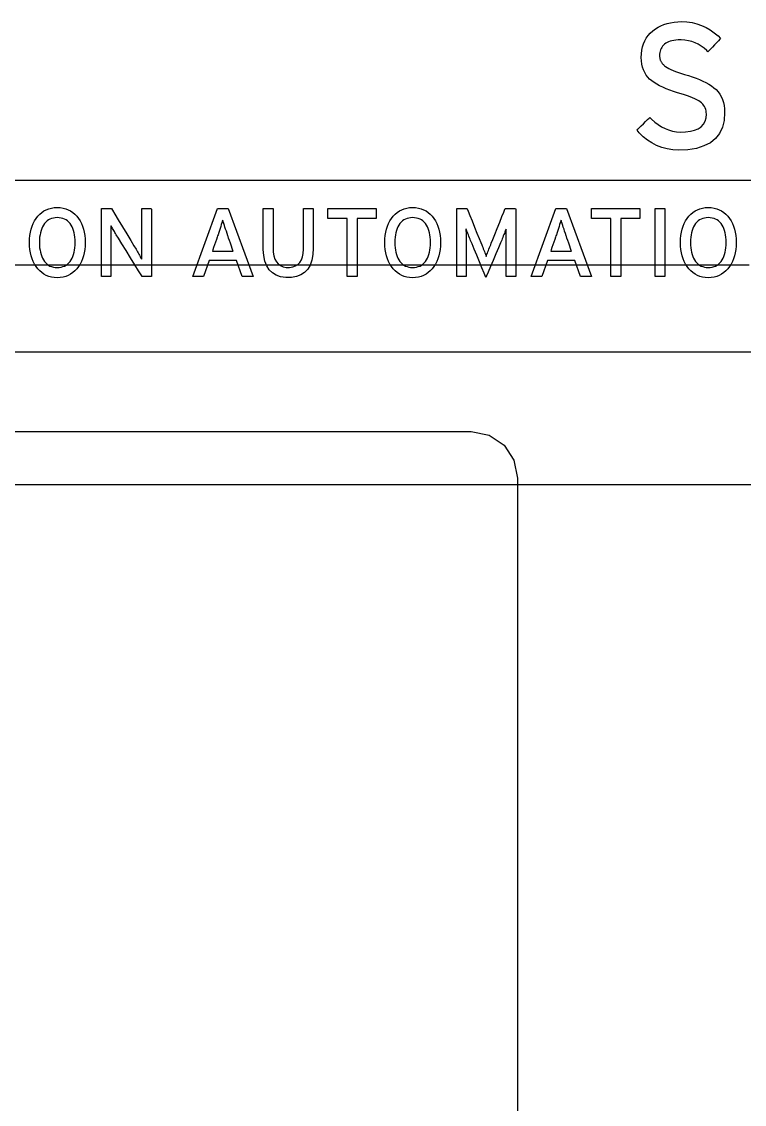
# Model space of a CAD drawing. Extents: x 1 to 47.7, y 0.2 to 35.
# Drawn here: x 23.176 to 24.415, y 15.638 to 17.495 of the extents above; entities that cross this region are included whole.
import ezdxf

# ---------------------------------------------------------------- set-up
doc = ezdxf.new("R2010")
doc.units = 0
doc.header["$MEASUREMENT"] = 0
for name, color, linetype in [('4_1__4U__UP_TO_ONE_IO_BOAR', 7, 'CONTINUOUS'), ('4_2__4U__FRONT_PANEL_W_24_', 7, 'CONTINUOUS'), ('5_1___24__TARGET_LEDS___12', 7, 'CONTINUOUS')]:
    doc.layers.add(name, color=color, linetype=linetype)

msp = doc.modelspace()

# ---------------------------------------------------------------- linework, layer by layer
at = {"layer": '4_1__4U__UP_TO_ONE_IO_BOAR'}
for points in [[(24.4233, 17.0777), (24.3503, 17.0777), (24.2755, 17.0777), (24.1991, 17.0777), (24.1212, 17.0777), (24.042, 17.0777), (23.9617, 17.0777), (23.8804, 17.0777), (23.7982, 17.0777), (23.6321, 17.0777), (23.4647, 17.0777), (23.2973, 17.0777), (23.1312, 17.0777)], [(22.9363, 16.7014), (23.1856, 16.7014), (23.443, 16.7014), (23.7004, 16.7014), (23.9497, 16.7014), (24.0688, 16.7014), (24.1829, 16.7014), (24.2908, 16.7014), (24.3917, 16.7014), (24.4846, 16.7014)]]:
    msp.add_lwpolyline(points, dxfattribs=at)
at = {"layer": '4_2__4U__FRONT_PANEL_W_24_'}
for points in [[(24.3814, 17.3395), (24.3805, 17.326), (24.3776, 17.3141), (24.3727, 17.3037), (24.3659, 17.2949), (24.357, 17.2877), (24.346, 17.2821), (24.3331, 17.278), (24.3182, 17.2755), (24.3027, 17.2747), (24.2925, 17.2755), (24.2828, 17.2772), (24.2736, 17.2797), (24.2648, 17.283), (24.2566, 17.2872), (24.2489, 17.2922), (24.2417, 17.298), (24.2349, 17.3047), (24.2311, 17.3093), (24.2324, 17.3107), (24.235, 17.3132), (24.2383, 17.3165), (24.242, 17.3202), (24.2457, 17.3239), (24.2491, 17.3273), (24.2517, 17.3298), (24.2531, 17.3312), (24.2562, 17.3282), (24.2616, 17.3232), (24.2673, 17.3188), (24.2731, 17.3151), (24.2792, 17.312), (24.2854, 17.3095), (24.2919, 17.3077), (24.2986, 17.3065), (24.3055, 17.306), (24.3142, 17.3062), (24.3226, 17.3072), (24.3298, 17.309), (24.336, 17.3117), (24.341, 17.3151), (24.3449, 17.3193), (24.3478, 17.3244), (24.3495, 17.3302), (24.3501, 17.3368), (24.35, 17.3398), (24.3496, 17.3424), (24.3489, 17.3449), (24.348, 17.3473), (24.3469, 17.3496), (24.3454, 17.3518), (24.3438, 17.3538), (24.3418, 17.3558), (24.3396, 17.3576), (24.3369, 17.3594), (24.3338, 17.3612), (24.3304, 17.363), (24.3265, 17.3648), (24.3222, 17.3665), (24.3176, 17.3682), (24.3125, 17.3699), (24.3071, 17.3716), (24.3008, 17.3734), (24.2938, 17.3756), (24.2872, 17.3779), (24.281, 17.3802), (24.2752, 17.3827), (24.2699, 17.3853), (24.265, 17.3881), (24.2605, 17.3909), (24.2564, 17.3938), (24.2528, 17.3969), (24.2495, 17.4002), (24.2467, 17.4038), (24.2443, 17.4079), (24.2423, 17.4124), (24.2407, 17.4172), (24.2396, 17.4224), (24.2388, 17.428), (24.2385, 17.434), (24.2386, 17.4402), (24.2393, 17.4462), (24.2405, 17.4519), (24.2422, 17.4573), (24.2444, 17.4623), (24.2471, 17.4671), (24.2502, 17.4715), (24.2539, 17.4756), (24.2581, 17.4794), (24.2626, 17.4828), (24.2672, 17.4857), (24.2722, 17.4882), (24.2774, 17.4904), (24.2829, 17.4921), (24.2886, 17.4935), (24.2946, 17.4945), (24.3009, 17.4951), (24.3077, 17.4953), (24.3168, 17.4948), (24.3255, 17.4936), (24.3339, 17.4916), (24.3419, 17.4889), (24.3495, 17.4855), (24.3568, 17.4813), (24.3636, 17.4764), (24.3702, 17.4708), (24.3745, 17.4662), (24.3733, 17.465), (24.3709, 17.4625), (24.3677, 17.4592), (24.3641, 17.4554), (24.3604, 17.4515), (24.357, 17.4481), (24.3544, 17.4453), (24.3528, 17.4438), (24.3506, 17.4457), (24.3461, 17.4498), (24.3413, 17.4534), (24.3362, 17.4565), (24.3308, 17.459), (24.3252, 17.4611), (24.3193, 17.4626), (24.3131, 17.4635), (24.3066, 17.464), (24.3017, 17.4639), (24.2978, 17.4636), (24.2943, 17.4632), (24.291, 17.4625), (24.2879, 17.4617), (24.2851, 17.4607), (24.2826, 17.4595), (24.2803, 17.4582), (24.2783, 17.4566), (24.2765, 17.4549), (24.2749, 17.453), (24.2735, 17.451), (24.2724, 17.449), (24.2714, 17.4468), (24.2707, 17.4446), (24.2702, 17.4422), (24.2699, 17.4398), (24.2698, 17.4373), (24.2698, 17.4361), (24.2699, 17.4349), (24.27, 17.4337), (24.2702, 17.4326), (24.2704, 17.4315), (24.2707, 17.4305), (24.2711, 17.4295), (24.2715, 17.4285), (24.2719, 17.4276), (24.2724, 17.4266), (24.273, 17.4256), (24.2737, 17.4246), (24.2745, 17.4236), (24.2754, 17.4226), (24.2763, 17.4217), (24.2774, 17.4208), (24.2785, 17.4198), (24.2802, 17.4186), (24.2828, 17.4169), (24.2858, 17.4152), (24.2893, 17.4135), (24.2931, 17.4118), (24.2974, 17.41), (24.3021, 17.4083), (24.3073, 17.4065), (24.3128, 17.4047), (24.3193, 17.4028), (24.326, 17.4006), (24.3323, 17.3983), (24.3383, 17.3959), (24.3439, 17.3933), (24.3491, 17.3907), (24.3541, 17.3879), (24.3586, 17.385), (24.3628, 17.3819), (24.3667, 17.3787), (24.3701, 17.3751), (24.373, 17.3711), (24.3755, 17.3667), (24.3776, 17.362), (24.3792, 17.3569), (24.3804, 17.3515), (24.3811, 17.3457)], [(23.2845, 17.1164), (23.2843, 17.1102), (23.2838, 17.1043), (23.2829, 17.0987), (23.2816, 17.0934), (23.28, 17.0884), (23.2781, 17.0837), (23.2758, 17.0793), (23.2732, 17.0752), (23.2702, 17.0713), (23.2669, 17.0679), (23.2634, 17.0649), (23.2596, 17.0623), (23.2555, 17.0602), (23.2512, 17.0585), (23.2466, 17.0573), (23.2417, 17.0565), (23.2366, 17.0562), (23.2315, 17.0565), (23.2267, 17.0573), (23.2222, 17.0585), (23.2179, 17.0602), (23.2139, 17.0623), (23.2101, 17.0649), (23.2066, 17.0679), (23.2034, 17.0713), (23.2004, 17.0752), (23.1978, 17.0793), (23.1954, 17.0837), (23.1934, 17.0884), (23.1918, 17.0934), (23.1905, 17.0987), (23.1896, 17.1043), (23.1891, 17.1102), (23.1888, 17.1164), (23.1891, 17.1227), (23.1896, 17.1286), (23.1905, 17.1342), (23.1918, 17.1395), (23.1934, 17.1446), (23.1954, 17.1493), (23.1978, 17.1538), (23.2004, 17.1579), (23.2034, 17.1618), (23.2066, 17.1652), (23.2101, 17.1681), (23.2139, 17.1707), (23.2179, 17.1727), (23.2222, 17.1744), (23.2267, 17.1755), (23.2315, 17.1763), (23.2366, 17.1766), (23.2417, 17.1763), (23.2466, 17.1755), (23.2512, 17.1744), (23.2555, 17.1727), (23.2596, 17.1707), (23.2634, 17.1681), (23.2669, 17.1652), (23.2702, 17.1618), (23.2732, 17.1579), (23.2758, 17.1538), (23.2781, 17.1493), (23.28, 17.1446), (23.2816, 17.1395), (23.2829, 17.1342), (23.2838, 17.1286), (23.2843, 17.1227)], [(23.2673, 17.1164), (23.2672, 17.121), (23.2669, 17.1254), (23.2663, 17.1295), (23.2656, 17.1333), (23.2646, 17.137), (23.2634, 17.1404), (23.2621, 17.1435), (23.2604, 17.1465), (23.2586, 17.1491), (23.2566, 17.1514), (23.2543, 17.1535), (23.2519, 17.1552), (23.2492, 17.1566), (23.2464, 17.1577), (23.2433, 17.1585), (23.2401, 17.159), (23.2366, 17.1592), (23.2332, 17.159), (23.23, 17.1585), (23.227, 17.1577), (23.2242, 17.1566), (23.2216, 17.1552), (23.2192, 17.1535), (23.2169, 17.1514), (23.2149, 17.1491), (23.2131, 17.1465), (23.2114, 17.1435), (23.21, 17.1404), (23.2088, 17.137), (23.2078, 17.1333), (23.2071, 17.1295), (23.2065, 17.1254), (23.2062, 17.121), (23.2061, 17.1164), (23.2062, 17.1119), (23.2065, 17.1076), (23.2071, 17.1036), (23.2078, 17.0997), (23.2088, 17.0961), (23.21, 17.0928), (23.2114, 17.0896), (23.2131, 17.0867), (23.2149, 17.084), (23.2169, 17.0816), (23.2192, 17.0795), (23.2216, 17.0777), (23.2242, 17.0762), (23.227, 17.0751), (23.23, 17.0743), (23.2332, 17.0738), (23.2366, 17.0736), (23.2401, 17.0738), (23.2433, 17.0743), (23.2464, 17.0751), (23.2492, 17.0762), (23.2519, 17.0777), (23.2543, 17.0795), (23.2566, 17.0816), (23.2586, 17.084), (23.2604, 17.0867), (23.2621, 17.0896), (23.2634, 17.0928), (23.2646, 17.0961), (23.2656, 17.0997), (23.2663, 17.1036), (23.2669, 17.1076), (23.2672, 17.1119)], [(23.3821, 17.0581), (23.3805, 17.0608), (23.3761, 17.0679), (23.3698, 17.0781), (23.3624, 17.0902), (23.3546, 17.1027), (23.3475, 17.1144), (23.3416, 17.1239), (23.3379, 17.1298), (23.3368, 17.1318), (23.3357, 17.1336), (23.3346, 17.1354), (23.3336, 17.1371), (23.3326, 17.1388), (23.3316, 17.1404), (23.3307, 17.142), (23.3298, 17.1435), (23.329, 17.1449), (23.3286, 17.144), (23.3286, 17.1412), (23.3286, 17.1383), (23.3287, 17.1353), (23.3287, 17.1322), (23.3287, 17.1291), (23.3287, 17.1258), (23.3287, 17.1225), (23.3288, 17.119), (23.3288, 17.1169), (23.3288, 17.1115), (23.3288, 17.1033), (23.3288, 17.0935), (23.3288, 17.0831), (23.3288, 17.0733), (23.3288, 17.0652), (23.3288, 17.0597), (23.3288, 17.0581), (23.328, 17.0581), (23.3263, 17.0581), (23.3239, 17.0581), (23.3212, 17.0581), (23.3184, 17.0581), (23.3158, 17.0581), (23.3138, 17.0581), (23.3126, 17.0581), (23.3124, 17.0589), (23.3124, 17.0665), (23.3124, 17.0802), (23.3124, 17.098), (23.3124, 17.1178), (23.3124, 17.1375), (23.3124, 17.1548), (23.3124, 17.1678), (23.3124, 17.1743), (23.3127, 17.1747), (23.3141, 17.1747), (23.3164, 17.1747), (23.3191, 17.1747), (23.3221, 17.1747), (23.3249, 17.1747), (23.3273, 17.1747), (23.329, 17.1747), (23.3296, 17.1747), (23.3312, 17.1721), (23.3354, 17.1652), (23.3414, 17.1552), (23.3485, 17.1435), (23.3558, 17.1313), (23.3627, 17.1199), (23.3682, 17.1107), (23.3718, 17.1049), (23.3729, 17.1029), (23.3742, 17.1007), (23.3754, 17.0986), (23.3766, 17.0966), (23.3777, 17.0947), (23.3787, 17.0928), (23.3797, 17.091), (23.3807, 17.0893), (23.3816, 17.0877), (23.3819, 17.0886), (23.3819, 17.0915), (23.3819, 17.0945), (23.3818, 17.0975), (23.3818, 17.1007), (23.3818, 17.1039), (23.3818, 17.1072), (23.3818, 17.1106), (23.3818, 17.114), (23.3818, 17.1162), (23.3818, 17.1216), (23.3818, 17.1297), (23.3818, 17.1395), (23.3818, 17.1498), (23.3818, 17.1595), (23.3818, 17.1677), (23.3818, 17.1731), (23.3818, 17.1747), (23.3826, 17.1747), (23.3843, 17.1747), (23.3867, 17.1747), (23.3894, 17.1747), (23.3922, 17.1747), (23.3948, 17.1747), (23.3968, 17.1747), (23.398, 17.1747), (23.3982, 17.1739), (23.3982, 17.1663), (23.3982, 17.1526), (23.3982, 17.1348), (23.3982, 17.115), (23.3982, 17.0953), (23.3982, 17.078), (23.3982, 17.065), (23.3982, 17.0585), (23.3979, 17.0581), (23.3966, 17.0581), (23.3945, 17.0581), (23.3919, 17.0581), (23.3892, 17.0581), (23.3865, 17.0581), (23.3843, 17.0581), (23.3827, 17.0581)], [(23.6759, 17.1067), (23.6752, 17.0958), (23.6734, 17.0862), (23.6704, 17.0779), (23.6663, 17.0709), (23.661, 17.0653), (23.6546, 17.0611), (23.647, 17.0581), (23.6383, 17.0565), (23.6286, 17.0564), (23.6198, 17.0578), (23.6122, 17.0605), (23.6056, 17.0645), (23.6002, 17.0699), (23.596, 17.0766), (23.5929, 17.0847), (23.5909, 17.0941), (23.5901, 17.1048), (23.59, 17.1087), (23.59, 17.1147), (23.59, 17.1239), (23.59, 17.135), (23.59, 17.1468), (23.59, 17.1579), (23.59, 17.1671), (23.59, 17.1731), (23.5901, 17.1747), (23.5909, 17.1747), (23.5928, 17.1747), (23.5953, 17.1747), (23.5982, 17.1747), (23.6011, 17.1747), (23.6037, 17.1747), (23.6057, 17.1747), (23.6068, 17.1747), (23.6069, 17.1738), (23.6069, 17.1686), (23.6069, 17.16), (23.6069, 17.1492), (23.6069, 17.1376), (23.6069, 17.1263), (23.6069, 17.1167), (23.6069, 17.11), (23.6069, 17.1075), (23.6073, 17.1001), (23.6083, 17.0937), (23.6101, 17.0881), (23.6125, 17.0834), (23.6157, 17.0797), (23.6195, 17.0768), (23.6241, 17.0749), (23.6293, 17.0738), (23.6352, 17.0737), (23.6407, 17.0746), (23.6454, 17.0763), (23.6495, 17.0789), (23.6528, 17.0823), (23.6554, 17.0867), (23.6573, 17.0919), (23.6585, 17.0979), (23.659, 17.1049), (23.659, 17.108), (23.659, 17.1141), (23.659, 17.1234), (23.659, 17.1346), (23.659, 17.1465), (23.659, 17.1577), (23.659, 17.167), (23.659, 17.173), (23.659, 17.1747), (23.6599, 17.1747), (23.6617, 17.1747), (23.6643, 17.1747), (23.6671, 17.1747), (23.67, 17.1747), (23.6727, 17.1747), (23.6747, 17.1747), (23.6758, 17.1747), (23.6759, 17.1738), (23.6759, 17.1685), (23.6759, 17.1598), (23.6759, 17.1489), (23.6759, 17.1372), (23.6759, 17.1258), (23.6759, 17.116), (23.6759, 17.1092)], [(23.8941, 17.1164), (23.8939, 17.1102), (23.8934, 17.1043), (23.8925, 17.0987), (23.8912, 17.0934), (23.8897, 17.0884), (23.8877, 17.0837), (23.8854, 17.0793), (23.8828, 17.0752), (23.8798, 17.0713), (23.8765, 17.0679), (23.873, 17.0649), (23.8692, 17.0623), (23.8651, 17.0602), (23.8608, 17.0585), (23.8562, 17.0573), (23.8513, 17.0565), (23.8462, 17.0562), (23.8411, 17.0565), (23.8363, 17.0573), (23.8318, 17.0585), (23.8275, 17.0602), (23.8235, 17.0623), (23.8197, 17.0649), (23.8163, 17.0679), (23.813, 17.0713), (23.8101, 17.0752), (23.8074, 17.0793), (23.805, 17.0837), (23.8031, 17.0884), (23.8014, 17.0934), (23.8002, 17.0987), (23.7992, 17.1043), (23.7987, 17.1102), (23.7985, 17.1164), (23.7987, 17.1227), (23.7992, 17.1286), (23.8002, 17.1342), (23.8014, 17.1395), (23.8031, 17.1446), (23.805, 17.1493), (23.8074, 17.1538), (23.8101, 17.1579), (23.813, 17.1618), (23.8163, 17.1652), (23.8197, 17.1681), (23.8235, 17.1707), (23.8275, 17.1727), (23.8318, 17.1744), (23.8363, 17.1755), (23.8411, 17.1763), (23.8462, 17.1766), (23.8513, 17.1763), (23.8562, 17.1755), (23.8608, 17.1744), (23.8651, 17.1727), (23.8692, 17.1707), (23.873, 17.1681), (23.8765, 17.1652), (23.8798, 17.1618), (23.8828, 17.1579), (23.8854, 17.1538), (23.8877, 17.1493), (23.8897, 17.1446), (23.8912, 17.1395), (23.8925, 17.1342), (23.8934, 17.1286), (23.8939, 17.1227)], [(23.8769, 17.1164), (23.8768, 17.121), (23.8765, 17.1254), (23.8759, 17.1295), (23.8752, 17.1333), (23.8742, 17.137), (23.8731, 17.1404), (23.8717, 17.1435), (23.8701, 17.1465), (23.8682, 17.1491), (23.8662, 17.1514), (23.864, 17.1535), (23.8615, 17.1552), (23.8589, 17.1566), (23.856, 17.1577), (23.8529, 17.1585), (23.8497, 17.159), (23.8462, 17.1592), (23.8428, 17.159), (23.8396, 17.1585), (23.8366, 17.1577), (23.8338, 17.1566), (23.8312, 17.1552), (23.8288, 17.1535), (23.8266, 17.1514), (23.8245, 17.1491), (23.8227, 17.1465), (23.821, 17.1435), (23.8196, 17.1404), (23.8184, 17.137), (23.8174, 17.1333), (23.8167, 17.1295), (23.8161, 17.1254), (23.8158, 17.121), (23.8157, 17.1164), (23.8158, 17.1119), (23.8161, 17.1076), (23.8167, 17.1036), (23.8174, 17.0997), (23.8184, 17.0961), (23.8196, 17.0928), (23.821, 17.0896), (23.8227, 17.0867), (23.8245, 17.084), (23.8266, 17.0816), (23.8288, 17.0795), (23.8312, 17.0777), (23.8338, 17.0762), (23.8366, 17.0751), (23.8396, 17.0743), (23.8428, 17.0738), (23.8462, 17.0736), (23.8497, 17.0738), (23.8529, 17.0743), (23.856, 17.0751), (23.8589, 17.0762), (23.8615, 17.0777), (23.864, 17.0795), (23.8662, 17.0816), (23.8682, 17.084), (23.8701, 17.0867), (23.8717, 17.0896), (23.8731, 17.0928), (23.8742, 17.0961), (23.8752, 17.0997), (23.8759, 17.1036), (23.8765, 17.1076), (23.8768, 17.1119)], [(24.0064, 17.058), (24.0064, 17.0603), (24.0064, 17.0662), (24.0064, 17.0747), (24.0064, 17.0848), (24.0064, 17.0953), (24.0064, 17.1051), (24.0064, 17.1132), (24.0064, 17.1184), (24.0064, 17.1204), (24.0064, 17.1233), (24.0064, 17.126), (24.0064, 17.1285), (24.0065, 17.131), (24.0065, 17.1333), (24.0065, 17.1354), (24.0066, 17.1374), (24.0067, 17.1393), (24.0064, 17.1396), (24.0058, 17.1379), (24.0051, 17.1362), (24.0044, 17.1343), (24.0036, 17.1322), (24.0027, 17.13), (24.0018, 17.1278), (24.0008, 17.1253), (23.9998, 17.1228), (23.999, 17.1208), (23.9969, 17.1157), (23.9934, 17.1074), (23.9891, 17.0971), (23.9844, 17.0859), (23.9799, 17.0751), (23.976, 17.0658), (23.9732, 17.0591), (23.972, 17.0563), (23.9712, 17.0581), (23.9688, 17.064), (23.9651, 17.0729), (23.9607, 17.0835), (23.9561, 17.0946), (23.9517, 17.1052), (23.9481, 17.1141), (23.9456, 17.12), (23.9447, 17.1222), (23.9437, 17.1248), (23.9427, 17.1272), (23.9418, 17.1295), (23.941, 17.1317), (23.9401, 17.1338), (23.9394, 17.1357), (23.9387, 17.1375), (23.938, 17.1392), (23.9376, 17.1397), (23.9377, 17.1378), (23.9377, 17.1359), (23.9378, 17.1337), (23.9378, 17.1315), (23.9379, 17.1291), (23.9379, 17.1265), (23.9379, 17.1239), (23.9379, 17.121), (23.9379, 17.119), (23.9379, 17.1146), (23.9379, 17.1071), (23.9379, 17.0976), (23.9379, 17.0871), (23.9379, 17.0769), (23.9379, 17.0679), (23.9379, 17.0613), (23.9379, 17.0582), (23.9376, 17.058), (23.9362, 17.058), (23.9341, 17.058), (23.9316, 17.058), (23.9289, 17.058), (23.9263, 17.058), (23.9241, 17.058), (23.9226, 17.058), (23.922, 17.058), (23.922, 17.0622), (23.922, 17.0735), (23.922, 17.0896), (23.922, 17.1086), (23.922, 17.1285), (23.922, 17.1471), (23.922, 17.1623), (23.922, 17.1721), (23.922, 17.1747), (23.9229, 17.1747), (23.9248, 17.1747), (23.9273, 17.1747), (23.9302, 17.1747), (23.9332, 17.1747), (23.9359, 17.1747), (23.938, 17.1747), (23.9393, 17.1747), (23.9397, 17.1742), (23.9413, 17.1702), (23.9443, 17.1629), (23.9481, 17.1535), (23.9524, 17.143), (23.9566, 17.1326), (23.9604, 17.1234), (23.9632, 17.1164), (23.9647, 17.1128), (23.9655, 17.1109), (23.9665, 17.1083), (23.9675, 17.1059), (23.9684, 17.1035), (23.9693, 17.1012), (23.9702, 17.099), (23.971, 17.0968), (23.9717, 17.0948), (23.9724, 17.0928), (23.9731, 17.0943), (23.9738, 17.0963), (23.9746, 17.0984), (23.9754, 17.1006), (23.9763, 17.1029), (23.9772, 17.1053), (23.9782, 17.1077), (23.9792, 17.1103), (23.9801, 17.1126), (23.9812, 17.1153), (23.9837, 17.1216), (23.9873, 17.1305), (23.9913, 17.1407), (23.9956, 17.1512), (23.9995, 17.161), (24.0026, 17.1688), (24.0045, 17.1737), (24.005, 17.1747), (24.0061, 17.1747), (24.0081, 17.1747), (24.0108, 17.1747), (24.0138, 17.1747), (24.0168, 17.1747), (24.0195, 17.1747), (24.0217, 17.1747), (24.0228, 17.1747), (24.023, 17.1734), (24.023, 17.165), (24.023, 17.1508), (24.023, 17.1328), (24.023, 17.1131), (24.023, 17.0937), (24.023, 17.0767), (24.023, 17.0642), (24.023, 17.0583), (24.0226, 17.058), (24.0212, 17.058), (24.019, 17.058), (24.0164, 17.058), (24.0136, 17.058), (24.0109, 17.058), (24.0086, 17.058), (24.007, 17.058)], [(24.4013, 17.1164), (24.4011, 17.1102), (24.4005, 17.1043), (24.3996, 17.0987), (24.3984, 17.0934), (24.3968, 17.0884), (24.3949, 17.0837), (24.3926, 17.0793), (24.39, 17.0752), (24.387, 17.0713), (24.3837, 17.0679), (24.3802, 17.0649), (24.3763, 17.0623), (24.3723, 17.0602), (24.3679, 17.0585), (24.3634, 17.0573), (24.3585, 17.0565), (24.3534, 17.0562), (24.3483, 17.0565), (24.3435, 17.0573), (24.3389, 17.0585), (24.3347, 17.0602), (24.3307, 17.0623), (24.3269, 17.0649), (24.3234, 17.0679), (24.3202, 17.0713), (24.3172, 17.0752), (24.3145, 17.0793), (24.3122, 17.0837), (24.3102, 17.0884), (24.3086, 17.0934), (24.3073, 17.0987), (24.3064, 17.1043), (24.3058, 17.1102), (24.3056, 17.1164), (24.3058, 17.1227), (24.3064, 17.1286), (24.3073, 17.1342), (24.3086, 17.1395), (24.3102, 17.1446), (24.3122, 17.1493), (24.3145, 17.1538), (24.3172, 17.1579), (24.3202, 17.1618), (24.3234, 17.1652), (24.3269, 17.1681), (24.3307, 17.1707), (24.3347, 17.1727), (24.3389, 17.1744), (24.3435, 17.1755), (24.3483, 17.1763), (24.3534, 17.1766), (24.3585, 17.1763), (24.3634, 17.1755), (24.3679, 17.1744), (24.3723, 17.1727), (24.3763, 17.1707), (24.3802, 17.1681), (24.3837, 17.1652), (24.387, 17.1618), (24.39, 17.1579), (24.3926, 17.1538), (24.3949, 17.1493), (24.3968, 17.1446), (24.3984, 17.1395), (24.3996, 17.1342), (24.4005, 17.1286), (24.4011, 17.1227)], [(24.3841, 17.1164), (24.384, 17.121), (24.3836, 17.1254), (24.3831, 17.1295), (24.3824, 17.1333), (24.3814, 17.137), (24.3802, 17.1404), (24.3788, 17.1435), (24.3772, 17.1465), (24.3754, 17.1491), (24.3734, 17.1514), (24.3711, 17.1535), (24.3687, 17.1552), (24.366, 17.1566), (24.3632, 17.1577), (24.3601, 17.1585), (24.3568, 17.159), (24.3534, 17.1592), (24.35, 17.159), (24.3468, 17.1585), (24.3438, 17.1577), (24.341, 17.1566), (24.3384, 17.1552), (24.3359, 17.1535), (24.3337, 17.1514), (24.3317, 17.1491), (24.3298, 17.1465), (24.3282, 17.1435), (24.3268, 17.1404), (24.3256, 17.137), (24.3246, 17.1333), (24.3238, 17.1295), (24.3233, 17.1254), (24.323, 17.121), (24.3228, 17.1164), (24.323, 17.1119), (24.3233, 17.1076), (24.3238, 17.1036), (24.3246, 17.0997), (24.3256, 17.0961), (24.3268, 17.0928), (24.3282, 17.0896), (24.3298, 17.0867), (24.3317, 17.084), (24.3337, 17.0816), (24.3359, 17.0795), (24.3384, 17.0777), (24.341, 17.0762), (24.3438, 17.0751), (24.3468, 17.0743), (24.35, 17.0738), (24.3534, 17.0736), (24.3568, 17.0738), (24.3601, 17.0743), (24.3632, 17.0751), (24.366, 17.0762), (24.3687, 17.0777), (24.3711, 17.0795), (24.3734, 17.0816), (24.3754, 17.084), (24.3772, 17.0867), (24.3788, 17.0896), (24.3802, 17.0928), (24.3814, 17.0961), (24.3824, 17.0997), (24.3831, 17.1036), (24.3836, 17.1076), (24.384, 17.1119)], [(23.5292, 17.1282), (23.5279, 17.1321), (23.5267, 17.1358), (23.5255, 17.1393), (23.5244, 17.1426), (23.5234, 17.1459), (23.5224, 17.1489), (23.5215, 17.1518), (23.5206, 17.1546), (23.5198, 17.153), (23.519, 17.1501), (23.5181, 17.1472), (23.5171, 17.144), (23.5161, 17.1407), (23.5149, 17.1372), (23.5137, 17.1335), (23.5124, 17.1297), (23.5118, 17.1277), (23.511, 17.1254), (23.5097, 17.1217), (23.5081, 17.1172), (23.5064, 17.1123), (23.5048, 17.1077), (23.5036, 17.104), (23.5028, 17.1018), (23.5029, 17.1014), (23.5054, 17.1014), (23.5101, 17.1014), (23.5161, 17.1014), (23.5226, 17.1014), (23.5289, 17.1014), (23.5342, 17.1014), (23.5376, 17.1014), (23.5386, 17.1014), (23.5381, 17.1029), (23.5369, 17.1061), (23.5354, 17.1105), (23.5338, 17.1153), (23.5321, 17.1201), (23.5306, 17.1242), (23.5296, 17.1271)], [(24.1096, 17.1282), (24.1083, 17.1321), (24.107, 17.1358), (24.1059, 17.1393), (24.1047, 17.1426), (24.1037, 17.1459), (24.1027, 17.1489), (24.1018, 17.1518), (24.1009, 17.1546), (24.1002, 17.153), (24.0993, 17.1501), (24.0984, 17.1472), (24.0974, 17.144), (24.0964, 17.1407), (24.0953, 17.1372), (24.094, 17.1335), (24.0928, 17.1297), (24.0921, 17.1277), (24.0913, 17.1254), (24.09, 17.1217), (24.0884, 17.1172), (24.0867, 17.1123), (24.0852, 17.1077), (24.0839, 17.104), (24.0831, 17.1018), (24.0832, 17.1014), (24.0857, 17.1014), (24.0904, 17.1014), (24.0964, 17.1014), (24.1029, 17.1014), (24.1092, 17.1014), (24.1145, 17.1014), (24.118, 17.1014), (24.1189, 17.1014), (24.1184, 17.1029), (24.1173, 17.1061), (24.1158, 17.1105), (24.1141, 17.1153), (24.1124, 17.1201), (24.111, 17.1242), (24.1099, 17.1271)]]:
    msp.add_lwpolyline(points, close=True, dxfattribs=at)
for points in [[(25.3422, 17.2231), (22.0739, 17.2231)], [(23.5537, 17.0581), (23.544, 17.0858), (23.4973, 17.0858), (23.4876, 17.0581), (23.4694, 17.0581), (23.5114, 17.1747), (23.53, 17.1747), (23.5725, 17.0581), (23.5537, 17.0581)], [(23.7509, 17.1576), (23.7509, 17.0581), (23.734, 17.0581), (23.734, 17.1576), (23.701, 17.1576), (23.701, 17.1747), (23.7839, 17.1747), (23.7839, 17.1576), (23.7509, 17.1576)], [(24.1341, 17.0581), (24.1243, 17.0858), (24.0776, 17.0858), (24.0679, 17.0581), (24.0498, 17.0581), (24.0917, 17.1747), (24.1103, 17.1747), (24.1528, 17.0581), (24.1341, 17.0581)], [(24.2031, 17.1576), (24.2031, 17.0581), (24.1862, 17.0581), (24.1862, 17.1576), (24.1532, 17.1576), (24.1532, 17.1747), (24.2361, 17.1747), (24.2361, 17.1576), (24.2031, 17.1576)], [(24.2622, 17.0581), (24.2622, 17.1747), (24.2791, 17.1747), (24.2791, 17.0581), (24.2622, 17.0581)], [(24.4588, 16.9285), (24.4121, 16.9285), (24.3644, 16.9285), (24.3157, 16.9285), (24.2661, 16.9285), (24.2156, 16.9285), (24.1642, 16.9285), (24.112, 16.9285), (24.059, 16.9285), (24.0052, 16.9285), (23.9507, 16.9285), (23.8955, 16.9285), (23.7831, 16.9285), (23.6682, 16.9285), (23.5511, 16.9285), (23.4321, 16.9285), (23.3113, 16.9285), (23.189, 16.9285), (23.0655, 16.9285)], [(23.0794, 16.7922), (23.1977, 16.7922), (23.3109, 16.7922), (23.4181, 16.7922), (23.5183, 16.7922), (23.6104, 16.7922), (23.6935, 16.7922), (23.7666, 16.7922), (23.8287, 16.7922), (23.8787, 16.7922), (23.9156, 16.7922), (23.9289, 16.7922), (23.9385, 16.7922), (23.9444, 16.7922), (23.9464, 16.7922), (23.9775, 16.7859), (24.003, 16.7687), (24.0201, 16.7433), (24.0264, 16.7122), (24.0264, 16.7102), (24.0264, 16.7043), (24.0264, 16.6947), (24.0264, 16.6814), (24.0264, 16.6444), (24.0264, 16.5944), (24.0264, 16.5324), (24.0264, 16.4593), (24.0264, 16.3762), (24.0264, 16.284), (24.0264, 16.1839), (24.0264, 16.0767), (24.0264, 15.9634), (24.0264, 15.8452), (24.0264, 15.5977)]]:
    msp.add_lwpolyline(points, dxfattribs=at)
at = {"layer": '5_1___24__TARGET_LEDS___12'}
for points in [[(24.3814, 17.3395), (24.3805, 17.326), (24.3776, 17.3141), (24.3727, 17.3037), (24.3659, 17.2949), (24.357, 17.2877), (24.346, 17.2821), (24.3331, 17.278), (24.3182, 17.2755), (24.3027, 17.2747), (24.2925, 17.2755), (24.2828, 17.2772), (24.2736, 17.2797), (24.2648, 17.283), (24.2566, 17.2872), (24.2489, 17.2922), (24.2417, 17.298), (24.2349, 17.3047), (24.2311, 17.3093), (24.2324, 17.3107), (24.235, 17.3132), (24.2383, 17.3165), (24.242, 17.3202), (24.2457, 17.3239), (24.2491, 17.3273), (24.2517, 17.3298), (24.2531, 17.3312), (24.2562, 17.3282), (24.2616, 17.3232), (24.2673, 17.3188), (24.2731, 17.3151), (24.2792, 17.312), (24.2854, 17.3095), (24.2919, 17.3077), (24.2986, 17.3065), (24.3055, 17.306), (24.3142, 17.3062), (24.3226, 17.3072), (24.3298, 17.309), (24.336, 17.3117), (24.341, 17.3151), (24.3449, 17.3193), (24.3478, 17.3244), (24.3495, 17.3302), (24.3501, 17.3368), (24.35, 17.3398), (24.3496, 17.3424), (24.3489, 17.3449), (24.348, 17.3473), (24.3469, 17.3496), (24.3454, 17.3518), (24.3438, 17.3538), (24.3418, 17.3558), (24.3396, 17.3576), (24.3369, 17.3594), (24.3338, 17.3612), (24.3304, 17.363), (24.3265, 17.3648), (24.3222, 17.3665), (24.3176, 17.3682), (24.3125, 17.3699), (24.3071, 17.3716), (24.3008, 17.3734), (24.2938, 17.3756), (24.2872, 17.3779), (24.281, 17.3802), (24.2752, 17.3827), (24.2699, 17.3853), (24.265, 17.3881), (24.2605, 17.3909), (24.2564, 17.3938), (24.2528, 17.3969), (24.2495, 17.4002), (24.2467, 17.4038), (24.2443, 17.4079), (24.2423, 17.4124), (24.2407, 17.4172), (24.2396, 17.4224), (24.2388, 17.428), (24.2385, 17.434), (24.2386, 17.4402), (24.2393, 17.4462), (24.2405, 17.4519), (24.2422, 17.4573), (24.2444, 17.4623), (24.2471, 17.4671), (24.2502, 17.4715), (24.2539, 17.4756), (24.2581, 17.4794), (24.2626, 17.4828), (24.2672, 17.4857), (24.2722, 17.4882), (24.2774, 17.4904), (24.2829, 17.4921), (24.2886, 17.4935), (24.2946, 17.4945), (24.3009, 17.4951), (24.3077, 17.4953), (24.3168, 17.4948), (24.3255, 17.4936), (24.3339, 17.4916), (24.3419, 17.4889), (24.3495, 17.4855), (24.3568, 17.4813), (24.3636, 17.4764), (24.3702, 17.4708), (24.3745, 17.4662), (24.3733, 17.465), (24.3709, 17.4625), (24.3677, 17.4592), (24.3641, 17.4554), (24.3604, 17.4515), (24.357, 17.4481), (24.3544, 17.4453), (24.3528, 17.4438), (24.3506, 17.4457), (24.3461, 17.4498), (24.3413, 17.4534), (24.3362, 17.4565), (24.3308, 17.459), (24.3252, 17.4611), (24.3193, 17.4626), (24.3131, 17.4635), (24.3066, 17.464), (24.3017, 17.4639), (24.2978, 17.4636), (24.2943, 17.4632), (24.291, 17.4625), (24.2879, 17.4617), (24.2851, 17.4607), (24.2826, 17.4595), (24.2803, 17.4582), (24.2783, 17.4566), (24.2765, 17.4549), (24.2749, 17.453), (24.2735, 17.451), (24.2724, 17.449), (24.2714, 17.4468), (24.2707, 17.4446), (24.2702, 17.4422), (24.2699, 17.4398), (24.2698, 17.4373), (24.2698, 17.4361), (24.2699, 17.4349), (24.27, 17.4337), (24.2702, 17.4326), (24.2704, 17.4315), (24.2707, 17.4305), (24.2711, 17.4295), (24.2715, 17.4285), (24.2719, 17.4276), (24.2724, 17.4266), (24.273, 17.4256), (24.2737, 17.4246), (24.2745, 17.4236), (24.2754, 17.4226), (24.2763, 17.4217), (24.2774, 17.4208), (24.2785, 17.4198), (24.2802, 17.4186), (24.2828, 17.4169), (24.2858, 17.4152), (24.2893, 17.4135), (24.2931, 17.4118), (24.2974, 17.41), (24.3021, 17.4083), (24.3073, 17.4065), (24.3128, 17.4047), (24.3193, 17.4028), (24.326, 17.4006), (24.3323, 17.3983), (24.3383, 17.3959), (24.3439, 17.3933), (24.3491, 17.3907), (24.3541, 17.3879), (24.3586, 17.385), (24.3628, 17.3819), (24.3667, 17.3787), (24.3701, 17.3751), (24.373, 17.3711), (24.3755, 17.3667), (24.3776, 17.362), (24.3792, 17.3569), (24.3804, 17.3515), (24.3811, 17.3457)], [(23.2845, 17.1164), (23.2843, 17.1102), (23.2838, 17.1043), (23.2829, 17.0987), (23.2816, 17.0934), (23.28, 17.0884), (23.2781, 17.0837), (23.2758, 17.0793), (23.2732, 17.0752), (23.2702, 17.0713), (23.2669, 17.0679), (23.2634, 17.0649), (23.2596, 17.0623), (23.2555, 17.0602), (23.2512, 17.0585), (23.2466, 17.0573), (23.2417, 17.0565), (23.2366, 17.0562), (23.2315, 17.0565), (23.2267, 17.0573), (23.2222, 17.0585), (23.2179, 17.0602), (23.2139, 17.0623), (23.2101, 17.0649), (23.2066, 17.0679), (23.2034, 17.0713), (23.2004, 17.0752), (23.1978, 17.0793), (23.1954, 17.0837), (23.1934, 17.0884), (23.1918, 17.0934), (23.1905, 17.0987), (23.1896, 17.1043), (23.1891, 17.1102), (23.1888, 17.1164), (23.1891, 17.1227), (23.1896, 17.1286), (23.1905, 17.1342), (23.1918, 17.1395), (23.1934, 17.1446), (23.1954, 17.1493), (23.1978, 17.1538), (23.2004, 17.1579), (23.2034, 17.1618), (23.2066, 17.1652), (23.2101, 17.1681), (23.2139, 17.1707), (23.2179, 17.1727), (23.2222, 17.1744), (23.2267, 17.1755), (23.2315, 17.1763), (23.2366, 17.1766), (23.2417, 17.1763), (23.2466, 17.1755), (23.2512, 17.1744), (23.2555, 17.1727), (23.2596, 17.1707), (23.2634, 17.1681), (23.2669, 17.1652), (23.2702, 17.1618), (23.2732, 17.1579), (23.2758, 17.1538), (23.2781, 17.1493), (23.28, 17.1446), (23.2816, 17.1395), (23.2829, 17.1342), (23.2838, 17.1286), (23.2843, 17.1227)], [(23.2673, 17.1164), (23.2672, 17.121), (23.2669, 17.1254), (23.2663, 17.1295), (23.2656, 17.1333), (23.2646, 17.137), (23.2634, 17.1404), (23.2621, 17.1435), (23.2604, 17.1465), (23.2586, 17.1491), (23.2566, 17.1514), (23.2543, 17.1535), (23.2519, 17.1552), (23.2492, 17.1566), (23.2464, 17.1577), (23.2433, 17.1585), (23.2401, 17.159), (23.2366, 17.1592), (23.2332, 17.159), (23.23, 17.1585), (23.227, 17.1577), (23.2242, 17.1566), (23.2216, 17.1552), (23.2192, 17.1535), (23.2169, 17.1514), (23.2149, 17.1491), (23.2131, 17.1465), (23.2114, 17.1435), (23.21, 17.1404), (23.2088, 17.137), (23.2078, 17.1333), (23.2071, 17.1295), (23.2065, 17.1254), (23.2062, 17.121), (23.2061, 17.1164), (23.2062, 17.1119), (23.2065, 17.1076), (23.2071, 17.1036), (23.2078, 17.0997), (23.2088, 17.0961), (23.21, 17.0928), (23.2114, 17.0896), (23.2131, 17.0867), (23.2149, 17.084), (23.2169, 17.0816), (23.2192, 17.0795), (23.2216, 17.0777), (23.2242, 17.0762), (23.227, 17.0751), (23.23, 17.0743), (23.2332, 17.0738), (23.2366, 17.0736), (23.2401, 17.0738), (23.2433, 17.0743), (23.2464, 17.0751), (23.2492, 17.0762), (23.2519, 17.0777), (23.2543, 17.0795), (23.2566, 17.0816), (23.2586, 17.084), (23.2604, 17.0867), (23.2621, 17.0896), (23.2634, 17.0928), (23.2646, 17.0961), (23.2656, 17.0997), (23.2663, 17.1036), (23.2669, 17.1076), (23.2672, 17.1119)], [(23.3821, 17.0581), (23.3805, 17.0608), (23.3761, 17.0679), (23.3698, 17.0781), (23.3624, 17.0902), (23.3546, 17.1027), (23.3475, 17.1144), (23.3416, 17.1239), (23.3379, 17.1298), (23.3368, 17.1318), (23.3357, 17.1336), (23.3346, 17.1354), (23.3336, 17.1371), (23.3326, 17.1388), (23.3316, 17.1404), (23.3307, 17.142), (23.3298, 17.1435), (23.329, 17.1449), (23.3286, 17.144), (23.3286, 17.1412), (23.3286, 17.1383), (23.3287, 17.1353), (23.3287, 17.1322), (23.3287, 17.1291), (23.3287, 17.1258), (23.3287, 17.1225), (23.3288, 17.119), (23.3288, 17.1169), (23.3288, 17.1115), (23.3288, 17.1033), (23.3288, 17.0935), (23.3288, 17.0831), (23.3288, 17.0733), (23.3288, 17.0652), (23.3288, 17.0597), (23.3288, 17.0581), (23.328, 17.0581), (23.3263, 17.0581), (23.3239, 17.0581), (23.3212, 17.0581), (23.3184, 17.0581), (23.3158, 17.0581), (23.3138, 17.0581), (23.3126, 17.0581), (23.3124, 17.0589), (23.3124, 17.0665), (23.3124, 17.0802), (23.3124, 17.098), (23.3124, 17.1178), (23.3124, 17.1375), (23.3124, 17.1548), (23.3124, 17.1678), (23.3124, 17.1743), (23.3127, 17.1747), (23.3141, 17.1747), (23.3164, 17.1747), (23.3191, 17.1747), (23.3221, 17.1747), (23.3249, 17.1747), (23.3273, 17.1747), (23.329, 17.1747), (23.3296, 17.1747), (23.3312, 17.1721), (23.3354, 17.1652), (23.3414, 17.1552), (23.3485, 17.1435), (23.3558, 17.1313), (23.3627, 17.1199), (23.3682, 17.1107), (23.3718, 17.1049), (23.3729, 17.1029), (23.3742, 17.1007), (23.3754, 17.0986), (23.3766, 17.0966), (23.3777, 17.0947), (23.3787, 17.0928), (23.3797, 17.091), (23.3807, 17.0893), (23.3816, 17.0877), (23.3819, 17.0886), (23.3819, 17.0915), (23.3819, 17.0945), (23.3818, 17.0975), (23.3818, 17.1007), (23.3818, 17.1039), (23.3818, 17.1072), (23.3818, 17.1106), (23.3818, 17.114), (23.3818, 17.1162), (23.3818, 17.1216), (23.3818, 17.1297), (23.3818, 17.1395), (23.3818, 17.1498), (23.3818, 17.1595), (23.3818, 17.1677), (23.3818, 17.1731), (23.3818, 17.1747), (23.3826, 17.1747), (23.3843, 17.1747), (23.3867, 17.1747), (23.3894, 17.1747), (23.3922, 17.1747), (23.3948, 17.1747), (23.3968, 17.1747), (23.398, 17.1747), (23.3982, 17.1739), (23.3982, 17.1663), (23.3982, 17.1526), (23.3982, 17.1348), (23.3982, 17.115), (23.3982, 17.0953), (23.3982, 17.078), (23.3982, 17.065), (23.3982, 17.0585), (23.3979, 17.0581), (23.3966, 17.0581), (23.3945, 17.0581), (23.3919, 17.0581), (23.3892, 17.0581), (23.3865, 17.0581), (23.3843, 17.0581), (23.3827, 17.0581)], [(23.6759, 17.1067), (23.6752, 17.0958), (23.6734, 17.0862), (23.6704, 17.0779), (23.6663, 17.0709), (23.661, 17.0653), (23.6546, 17.0611), (23.647, 17.0581), (23.6383, 17.0565), (23.6286, 17.0564), (23.6198, 17.0578), (23.6122, 17.0605), (23.6056, 17.0645), (23.6002, 17.0699), (23.596, 17.0766), (23.5929, 17.0847), (23.5909, 17.0941), (23.5901, 17.1048), (23.59, 17.1087), (23.59, 17.1147), (23.59, 17.1239), (23.59, 17.135), (23.59, 17.1468), (23.59, 17.1579), (23.59, 17.1671), (23.59, 17.1731), (23.5901, 17.1747), (23.5909, 17.1747), (23.5928, 17.1747), (23.5953, 17.1747), (23.5982, 17.1747), (23.6011, 17.1747), (23.6037, 17.1747), (23.6057, 17.1747), (23.6068, 17.1747), (23.6069, 17.1738), (23.6069, 17.1686), (23.6069, 17.16), (23.6069, 17.1492), (23.6069, 17.1376), (23.6069, 17.1263), (23.6069, 17.1167), (23.6069, 17.11), (23.6069, 17.1075), (23.6073, 17.1001), (23.6083, 17.0937), (23.6101, 17.0881), (23.6125, 17.0834), (23.6157, 17.0797), (23.6195, 17.0768), (23.6241, 17.0749), (23.6293, 17.0738), (23.6352, 17.0737), (23.6407, 17.0746), (23.6454, 17.0763), (23.6495, 17.0789), (23.6528, 17.0823), (23.6554, 17.0867), (23.6573, 17.0919), (23.6585, 17.0979), (23.659, 17.1049), (23.659, 17.108), (23.659, 17.1141), (23.659, 17.1234), (23.659, 17.1346), (23.659, 17.1465), (23.659, 17.1577), (23.659, 17.167), (23.659, 17.173), (23.659, 17.1747), (23.6599, 17.1747), (23.6617, 17.1747), (23.6643, 17.1747), (23.6671, 17.1747), (23.67, 17.1747), (23.6727, 17.1747), (23.6747, 17.1747), (23.6758, 17.1747), (23.6759, 17.1738), (23.6759, 17.1685), (23.6759, 17.1598), (23.6759, 17.1489), (23.6759, 17.1372), (23.6759, 17.1258), (23.6759, 17.116), (23.6759, 17.1092)], [(23.8941, 17.1164), (23.8939, 17.1102), (23.8934, 17.1043), (23.8925, 17.0987), (23.8912, 17.0934), (23.8897, 17.0884), (23.8877, 17.0837), (23.8854, 17.0793), (23.8828, 17.0752), (23.8798, 17.0713), (23.8765, 17.0679), (23.873, 17.0649), (23.8692, 17.0623), (23.8651, 17.0602), (23.8608, 17.0585), (23.8562, 17.0573), (23.8513, 17.0565), (23.8462, 17.0562), (23.8411, 17.0565), (23.8363, 17.0573), (23.8318, 17.0585), (23.8275, 17.0602), (23.8235, 17.0623), (23.8197, 17.0649), (23.8163, 17.0679), (23.813, 17.0713), (23.8101, 17.0752), (23.8074, 17.0793), (23.805, 17.0837), (23.8031, 17.0884), (23.8014, 17.0934), (23.8002, 17.0987), (23.7992, 17.1043), (23.7987, 17.1102), (23.7985, 17.1164), (23.7987, 17.1227), (23.7992, 17.1286), (23.8002, 17.1342), (23.8014, 17.1395), (23.8031, 17.1446), (23.805, 17.1493), (23.8074, 17.1538), (23.8101, 17.1579), (23.813, 17.1618), (23.8163, 17.1652), (23.8197, 17.1681), (23.8235, 17.1707), (23.8275, 17.1727), (23.8318, 17.1744), (23.8363, 17.1755), (23.8411, 17.1763), (23.8462, 17.1766), (23.8513, 17.1763), (23.8562, 17.1755), (23.8608, 17.1744), (23.8651, 17.1727), (23.8692, 17.1707), (23.873, 17.1681), (23.8765, 17.1652), (23.8798, 17.1618), (23.8828, 17.1579), (23.8854, 17.1538), (23.8877, 17.1493), (23.8897, 17.1446), (23.8912, 17.1395), (23.8925, 17.1342), (23.8934, 17.1286), (23.8939, 17.1227)], [(23.8769, 17.1164), (23.8768, 17.121), (23.8765, 17.1254), (23.8759, 17.1295), (23.8752, 17.1333), (23.8742, 17.137), (23.8731, 17.1404), (23.8717, 17.1435), (23.8701, 17.1465), (23.8682, 17.1491), (23.8662, 17.1514), (23.864, 17.1535), (23.8615, 17.1552), (23.8589, 17.1566), (23.856, 17.1577), (23.8529, 17.1585), (23.8497, 17.159), (23.8462, 17.1592), (23.8428, 17.159), (23.8396, 17.1585), (23.8366, 17.1577), (23.8338, 17.1566), (23.8312, 17.1552), (23.8288, 17.1535), (23.8266, 17.1514), (23.8245, 17.1491), (23.8227, 17.1465), (23.821, 17.1435), (23.8196, 17.1404), (23.8184, 17.137), (23.8174, 17.1333), (23.8167, 17.1295), (23.8161, 17.1254), (23.8158, 17.121), (23.8157, 17.1164), (23.8158, 17.1119), (23.8161, 17.1076), (23.8167, 17.1036), (23.8174, 17.0997), (23.8184, 17.0961), (23.8196, 17.0928), (23.821, 17.0896), (23.8227, 17.0867), (23.8245, 17.084), (23.8266, 17.0816), (23.8288, 17.0795), (23.8312, 17.0777), (23.8338, 17.0762), (23.8366, 17.0751), (23.8396, 17.0743), (23.8428, 17.0738), (23.8462, 17.0736), (23.8497, 17.0738), (23.8529, 17.0743), (23.856, 17.0751), (23.8589, 17.0762), (23.8615, 17.0777), (23.864, 17.0795), (23.8662, 17.0816), (23.8682, 17.084), (23.8701, 17.0867), (23.8717, 17.0896), (23.8731, 17.0928), (23.8742, 17.0961), (23.8752, 17.0997), (23.8759, 17.1036), (23.8765, 17.1076), (23.8768, 17.1119)], [(24.0064, 17.058), (24.0064, 17.0603), (24.0064, 17.0662), (24.0064, 17.0747), (24.0064, 17.0848), (24.0064, 17.0953), (24.0064, 17.1051), (24.0064, 17.1132), (24.0064, 17.1184), (24.0064, 17.1204), (24.0064, 17.1233), (24.0064, 17.126), (24.0064, 17.1285), (24.0065, 17.131), (24.0065, 17.1333), (24.0065, 17.1354), (24.0066, 17.1374), (24.0067, 17.1393), (24.0064, 17.1396), (24.0058, 17.1379), (24.0051, 17.1362), (24.0044, 17.1343), (24.0036, 17.1322), (24.0027, 17.13), (24.0018, 17.1278), (24.0008, 17.1253), (23.9998, 17.1228), (23.999, 17.1208), (23.9969, 17.1157), (23.9934, 17.1074), (23.9891, 17.0971), (23.9844, 17.0859), (23.9799, 17.0751), (23.976, 17.0658), (23.9732, 17.0591), (23.972, 17.0563), (23.9712, 17.0581), (23.9688, 17.064), (23.9651, 17.0729), (23.9607, 17.0835), (23.9561, 17.0946), (23.9517, 17.1052), (23.9481, 17.1141), (23.9456, 17.12), (23.9447, 17.1222), (23.9437, 17.1248), (23.9427, 17.1272), (23.9418, 17.1295), (23.941, 17.1317), (23.9401, 17.1338), (23.9394, 17.1357), (23.9387, 17.1375), (23.938, 17.1392), (23.9376, 17.1397), (23.9377, 17.1378), (23.9377, 17.1359), (23.9378, 17.1337), (23.9378, 17.1315), (23.9379, 17.1291), (23.9379, 17.1265), (23.9379, 17.1239), (23.9379, 17.121), (23.9379, 17.119), (23.9379, 17.1146), (23.9379, 17.1071), (23.9379, 17.0976), (23.9379, 17.0871), (23.9379, 17.0769), (23.9379, 17.0679), (23.9379, 17.0613), (23.9379, 17.0582), (23.9376, 17.058), (23.9362, 17.058), (23.9341, 17.058), (23.9316, 17.058), (23.9289, 17.058), (23.9263, 17.058), (23.9241, 17.058), (23.9226, 17.058), (23.922, 17.058), (23.922, 17.0622), (23.922, 17.0735), (23.922, 17.0896), (23.922, 17.1086), (23.922, 17.1285), (23.922, 17.1471), (23.922, 17.1623), (23.922, 17.1721), (23.922, 17.1747), (23.9229, 17.1747), (23.9248, 17.1747), (23.9273, 17.1747), (23.9302, 17.1747), (23.9332, 17.1747), (23.9359, 17.1747), (23.938, 17.1747), (23.9393, 17.1747), (23.9397, 17.1742), (23.9413, 17.1702), (23.9443, 17.1629), (23.9481, 17.1535), (23.9524, 17.143), (23.9566, 17.1326), (23.9604, 17.1234), (23.9632, 17.1164), (23.9647, 17.1128), (23.9655, 17.1109), (23.9665, 17.1083), (23.9675, 17.1059), (23.9684, 17.1035), (23.9693, 17.1012), (23.9702, 17.099), (23.971, 17.0968), (23.9717, 17.0948), (23.9724, 17.0928), (23.9731, 17.0943), (23.9738, 17.0963), (23.9746, 17.0984), (23.9754, 17.1006), (23.9763, 17.1029), (23.9772, 17.1053), (23.9782, 17.1077), (23.9792, 17.1103), (23.9801, 17.1126), (23.9812, 17.1153), (23.9837, 17.1216), (23.9873, 17.1305), (23.9913, 17.1407), (23.9956, 17.1512), (23.9995, 17.161), (24.0026, 17.1688), (24.0045, 17.1737), (24.005, 17.1747), (24.0061, 17.1747), (24.0081, 17.1747), (24.0108, 17.1747), (24.0138, 17.1747), (24.0168, 17.1747), (24.0195, 17.1747), (24.0217, 17.1747), (24.0228, 17.1747), (24.023, 17.1734), (24.023, 17.165), (24.023, 17.1508), (24.023, 17.1328), (24.023, 17.1131), (24.023, 17.0937), (24.023, 17.0767), (24.023, 17.0642), (24.023, 17.0583), (24.0226, 17.058), (24.0212, 17.058), (24.019, 17.058), (24.0164, 17.058), (24.0136, 17.058), (24.0109, 17.058), (24.0086, 17.058), (24.007, 17.058)], [(24.4013, 17.1164), (24.4011, 17.1102), (24.4005, 17.1043), (24.3996, 17.0987), (24.3984, 17.0934), (24.3968, 17.0884), (24.3949, 17.0837), (24.3926, 17.0793), (24.39, 17.0752), (24.387, 17.0713), (24.3837, 17.0679), (24.3802, 17.0649), (24.3763, 17.0623), (24.3723, 17.0602), (24.3679, 17.0585), (24.3634, 17.0573), (24.3585, 17.0565), (24.3534, 17.0562), (24.3483, 17.0565), (24.3435, 17.0573), (24.3389, 17.0585), (24.3347, 17.0602), (24.3307, 17.0623), (24.3269, 17.0649), (24.3234, 17.0679), (24.3202, 17.0713), (24.3172, 17.0752), (24.3145, 17.0793), (24.3122, 17.0837), (24.3102, 17.0884), (24.3086, 17.0934), (24.3073, 17.0987), (24.3064, 17.1043), (24.3058, 17.1102), (24.3056, 17.1164), (24.3058, 17.1227), (24.3064, 17.1286), (24.3073, 17.1342), (24.3086, 17.1395), (24.3102, 17.1446), (24.3122, 17.1493), (24.3145, 17.1538), (24.3172, 17.1579), (24.3202, 17.1618), (24.3234, 17.1652), (24.3269, 17.1681), (24.3307, 17.1707), (24.3347, 17.1727), (24.3389, 17.1744), (24.3435, 17.1755), (24.3483, 17.1763), (24.3534, 17.1766), (24.3585, 17.1763), (24.3634, 17.1755), (24.3679, 17.1744), (24.3723, 17.1727), (24.3763, 17.1707), (24.3802, 17.1681), (24.3837, 17.1652), (24.387, 17.1618), (24.39, 17.1579), (24.3926, 17.1538), (24.3949, 17.1493), (24.3968, 17.1446), (24.3984, 17.1395), (24.3996, 17.1342), (24.4005, 17.1286), (24.4011, 17.1227)], [(24.3841, 17.1164), (24.384, 17.121), (24.3836, 17.1254), (24.3831, 17.1295), (24.3824, 17.1333), (24.3814, 17.137), (24.3802, 17.1404), (24.3788, 17.1435), (24.3772, 17.1465), (24.3754, 17.1491), (24.3734, 17.1514), (24.3711, 17.1535), (24.3687, 17.1552), (24.366, 17.1566), (24.3632, 17.1577), (24.3601, 17.1585), (24.3568, 17.159), (24.3534, 17.1592), (24.35, 17.159), (24.3468, 17.1585), (24.3438, 17.1577), (24.341, 17.1566), (24.3384, 17.1552), (24.3359, 17.1535), (24.3337, 17.1514), (24.3317, 17.1491), (24.3298, 17.1465), (24.3282, 17.1435), (24.3268, 17.1404), (24.3256, 17.137), (24.3246, 17.1333), (24.3238, 17.1295), (24.3233, 17.1254), (24.323, 17.121), (24.3228, 17.1164), (24.323, 17.1119), (24.3233, 17.1076), (24.3238, 17.1036), (24.3246, 17.0997), (24.3256, 17.0961), (24.3268, 17.0928), (24.3282, 17.0896), (24.3298, 17.0867), (24.3317, 17.084), (24.3337, 17.0816), (24.3359, 17.0795), (24.3384, 17.0777), (24.341, 17.0762), (24.3438, 17.0751), (24.3468, 17.0743), (24.35, 17.0738), (24.3534, 17.0736), (24.3568, 17.0738), (24.3601, 17.0743), (24.3632, 17.0751), (24.366, 17.0762), (24.3687, 17.0777), (24.3711, 17.0795), (24.3734, 17.0816), (24.3754, 17.084), (24.3772, 17.0867), (24.3788, 17.0896), (24.3802, 17.0928), (24.3814, 17.0961), (24.3824, 17.0997), (24.3831, 17.1036), (24.3836, 17.1076), (24.384, 17.1119)], [(23.5292, 17.1282), (23.5279, 17.1321), (23.5267, 17.1358), (23.5255, 17.1393), (23.5244, 17.1426), (23.5234, 17.1459), (23.5224, 17.1489), (23.5215, 17.1518), (23.5206, 17.1546), (23.5198, 17.153), (23.519, 17.1501), (23.5181, 17.1472), (23.5171, 17.144), (23.5161, 17.1407), (23.5149, 17.1372), (23.5137, 17.1335), (23.5124, 17.1297), (23.5118, 17.1277), (23.511, 17.1254), (23.5097, 17.1217), (23.5081, 17.1172), (23.5064, 17.1123), (23.5048, 17.1077), (23.5036, 17.104), (23.5028, 17.1018), (23.5029, 17.1014), (23.5054, 17.1014), (23.5101, 17.1014), (23.5161, 17.1014), (23.5226, 17.1014), (23.5289, 17.1014), (23.5342, 17.1014), (23.5376, 17.1014), (23.5386, 17.1014), (23.5381, 17.1029), (23.5369, 17.1061), (23.5354, 17.1105), (23.5338, 17.1153), (23.5321, 17.1201), (23.5306, 17.1242), (23.5296, 17.1271)], [(24.1096, 17.1282), (24.1083, 17.1321), (24.107, 17.1358), (24.1059, 17.1393), (24.1047, 17.1426), (24.1037, 17.1459), (24.1027, 17.1489), (24.1018, 17.1518), (24.1009, 17.1546), (24.1002, 17.153), (24.0993, 17.1501), (24.0984, 17.1472), (24.0974, 17.144), (24.0964, 17.1407), (24.0953, 17.1372), (24.094, 17.1335), (24.0928, 17.1297), (24.0921, 17.1277), (24.0913, 17.1254), (24.09, 17.1217), (24.0884, 17.1172), (24.0867, 17.1123), (24.0852, 17.1077), (24.0839, 17.104), (24.0831, 17.1018), (24.0832, 17.1014), (24.0857, 17.1014), (24.0904, 17.1014), (24.0964, 17.1014), (24.1029, 17.1014), (24.1092, 17.1014), (24.1145, 17.1014), (24.118, 17.1014), (24.1189, 17.1014), (24.1184, 17.1029), (24.1173, 17.1061), (24.1158, 17.1105), (24.1141, 17.1153), (24.1124, 17.1201), (24.111, 17.1242), (24.1099, 17.1271)]]:
    msp.add_lwpolyline(points, close=True, dxfattribs=at)
for points in [[(25.3422, 17.2231), (22.0739, 17.2231)], [(23.5537, 17.0581), (23.544, 17.0858), (23.4973, 17.0858), (23.4876, 17.0581), (23.4694, 17.0581), (23.5114, 17.1747), (23.53, 17.1747), (23.5725, 17.0581), (23.5537, 17.0581)], [(23.7509, 17.1576), (23.7509, 17.0581), (23.734, 17.0581), (23.734, 17.1576), (23.701, 17.1576), (23.701, 17.1747), (23.7839, 17.1747), (23.7839, 17.1576), (23.7509, 17.1576)], [(24.1341, 17.0581), (24.1243, 17.0858), (24.0776, 17.0858), (24.0679, 17.0581), (24.0498, 17.0581), (24.0917, 17.1747), (24.1103, 17.1747), (24.1528, 17.0581), (24.1341, 17.0581)], [(24.2031, 17.1576), (24.2031, 17.0581), (24.1862, 17.0581), (24.1862, 17.1576), (24.1532, 17.1576), (24.1532, 17.1747), (24.2361, 17.1747), (24.2361, 17.1576), (24.2031, 17.1576)], [(24.2622, 17.0581), (24.2622, 17.1747), (24.2791, 17.1747), (24.2791, 17.0581), (24.2622, 17.0581)], [(24.4588, 16.9285), (24.4121, 16.9285), (24.3644, 16.9285), (24.3157, 16.9285), (24.2661, 16.9285), (24.2156, 16.9285), (24.1642, 16.9285), (24.112, 16.9285), (24.059, 16.9285), (24.0052, 16.9285), (23.9507, 16.9285), (23.8955, 16.9285), (23.7831, 16.9285), (23.6682, 16.9285), (23.5511, 16.9285), (23.4321, 16.9285), (23.3113, 16.9285), (23.189, 16.9285), (23.0655, 16.9285)], [(23.0795, 16.7922), (23.1977, 16.7922), (23.3109, 16.7922), (23.4181, 16.7922), (23.5183, 16.7922), (23.6104, 16.7922), (23.6935, 16.7922), (23.7666, 16.7922), (23.8287, 16.7922), (23.8787, 16.7922), (23.9156, 16.7922), (23.9289, 16.7922), (23.9386, 16.7922), (23.9444, 16.7922), (23.9464, 16.7922), (23.9776, 16.7859), (24.003, 16.7687), (24.0201, 16.7433), (24.0264, 16.7122), (24.0264, 16.7102), (24.0264, 16.7043), (24.0264, 16.6947), (24.0264, 16.6814), (24.0264, 16.6444), (24.0264, 16.5944), (24.0264, 16.5324), (24.0264, 16.4593), (24.0264, 16.3762), (24.0264, 16.284), (24.0264, 16.1839), (24.0264, 16.0767), (24.0264, 15.9634), (24.0264, 15.8452), (24.0264, 15.5977)]]:
    msp.add_lwpolyline(points, dxfattribs=at)

doc.saveas('drawing.dxf')
